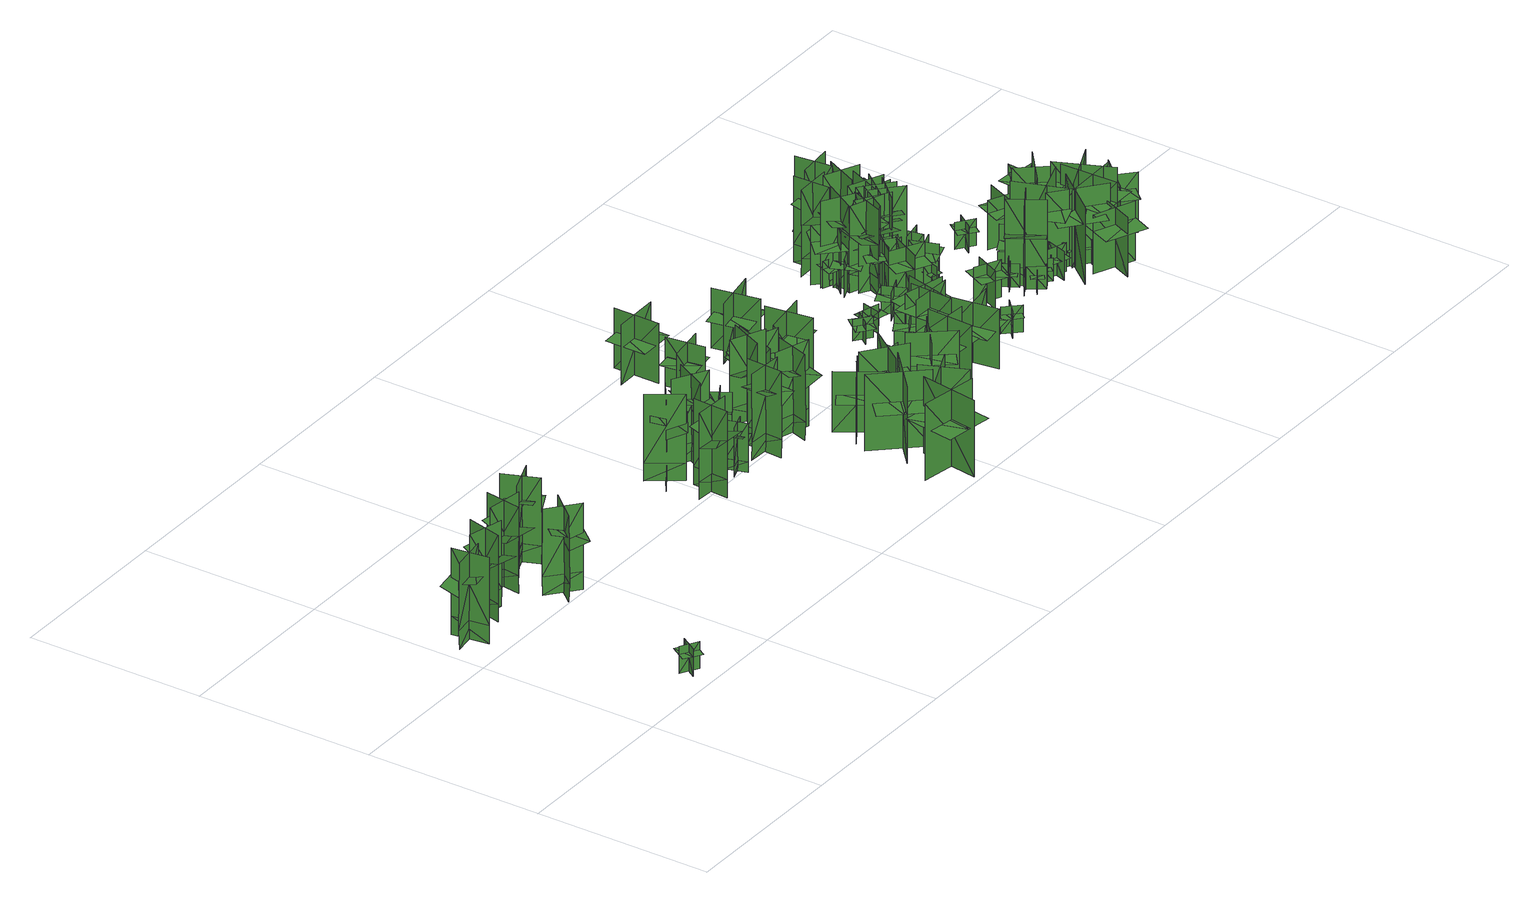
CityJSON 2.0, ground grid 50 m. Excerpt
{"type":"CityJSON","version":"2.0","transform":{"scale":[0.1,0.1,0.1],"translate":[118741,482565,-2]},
"CityObjects":{
"tree1":{"type":"SolitaryVegetationObject","geometry":[{"type":"MultiSurface","lod":"1","boundaries":[[[0,1,2]],[[0,2,3]],[[4,5,6]],[[4,6,7]],[[8,9,5]],[[8,5,4]],[[10,11,1]],[[10,1,0]],[[12,13,14]],[[12,14,15]],[[16,17,18]],[[16,18,19]]]}]},
"tree2":{"type":"SolitaryVegetationObject","geometry":[{"type":"MultiSurface","lod":"1","boundaries":[[[20,21,22]],[[20,22,23]],[[24,25,26]],[[24,26,27]],[[28,29,30]],[[28,30,31]],[[28,31,32]],[[28,32,33]]]}]},
"tree3":{"type":"SolitaryVegetationObject","geometry":[{"type":"MultiSurface","lod":"1","boundaries":[[[34,35,36]],[[34,36,37]],[[38,39,40]],[[38,40,41]],[[42,43,39]],[[42,39,38]],[[44,45,35]],[[44,35,34]],[[46,47,48]],[[46,48,49]],[[50,51,52]],[[50,52,53]]]}]},
"tree4":{"type":"SolitaryVegetationObject","geometry":[{"type":"MultiSurface","lod":"1","boundaries":[[[54,55,56]],[[54,56,57]],[[58,59,60]],[[58,60,61]],[[62,63,59]],[[62,59,58]],[[64,65,55]],[[64,55,54]],[[66,67,68]],[[66,68,69]],[[70,71,72]],[[70,72,73]]]}]},
"tree5":{"type":"SolitaryVegetationObject","geometry":[{"type":"MultiSurface","lod":"1","boundaries":[[[74,75,76]],[[74,76,77]],[[78,79,80]],[[78,80,81]],[[82,83,79]],[[82,79,78]],[[84,85,75]],[[84,75,74]],[[86,87,88]],[[86,88,89]],[[90,91,92]],[[90,92,93]]]}]},
"tree6":{"type":"SolitaryVegetationObject","geometry":[{"type":"MultiSurface","lod":"1","boundaries":[[[94,95,96]],[[94,96,97]],[[98,99,100]],[[98,100,101]],[[102,103,99]],[[102,99,98]],[[104,105,95]],[[104,95,94]],[[106,107,108]],[[106,108,109]],[[110,111,112]],[[110,112,113]]]}]},
"tree7":{"type":"SolitaryVegetationObject","geometry":[{"type":"MultiSurface","lod":"1","boundaries":[[[114,115,116]],[[114,116,117]],[[118,119,120]],[[118,120,121]],[[122,123,119]],[[122,119,118]],[[124,125,115]],[[124,115,114]],[[126,127,128]],[[126,128,129]],[[130,131,132]],[[130,132,133]]]}]},
"tree8":{"type":"SolitaryVegetationObject","geometry":[{"type":"MultiSurface","lod":"1","boundaries":[[[134,135,136]],[[134,136,137]],[[138,139,140]],[[138,140,141]],[[142,143,139]],[[142,139,138]],[[144,145,135]],[[144,135,134]],[[146,147,148]],[[146,148,149]],[[150,151,152]],[[150,152,153]]]}]},
"tree9":{"type":"SolitaryVegetationObject","geometry":[{"type":"MultiSurface","lod":"1","boundaries":[[[154,155,156]],[[154,156,157]],[[158,159,160]],[[158,160,161]],[[162,163,159]],[[162,159,158]],[[164,165,155]],[[164,155,154]],[[166,167,168]],[[166,168,169]],[[170,171,172]],[[170,172,173]]]}]},
"tree10":{"type":"SolitaryVegetationObject","geometry":[{"type":"MultiSurface","lod":"1","boundaries":[[[174,175,176]],[[174,176,177]],[[178,179,180]],[[178,180,181]],[[182,183,179]],[[182,179,178]],[[184,185,175]],[[184,175,174]],[[186,187,188]],[[186,188,189]],[[190,191,192]],[[190,192,193]]]}]},
"tree11":{"type":"SolitaryVegetationObject","geometry":[{"type":"MultiSurface","lod":"1","boundaries":[[[194,195,196]],[[194,196,197]],[[198,199,200]],[[198,200,201]],[[202,203,199]],[[202,199,198]],[[204,205,195]],[[204,195,194]],[[206,207,208]],[[206,208,209]],[[210,211,212]],[[210,212,213]]]}]},
"tree12":{"type":"SolitaryVegetationObject","geometry":[{"type":"MultiSurface","lod":"1","boundaries":[[[214,215,216]],[[214,216,217]],[[218,219,220]],[[218,220,221]],[[222,223,219]],[[222,219,218]],[[224,225,215]],[[224,215,214]],[[226,227,228]],[[226,228,229]],[[230,231,232]],[[230,232,233]]]}]},
"tree13":{"type":"SolitaryVegetationObject","geometry":[{"type":"MultiSurface","lod":"1","boundaries":[[[234,235,236]],[[234,236,237]],[[238,239,240]],[[238,240,241]],[[242,243,244]],[[242,244,245]],[[242,246,247]],[[242,247,243]]]}]},
"tree14":{"type":"SolitaryVegetationObject","geometry":[{"type":"MultiSurface","lod":"1","boundaries":[[[248,249,250]],[[248,250,251]],[[252,253,254]],[[252,254,255]],[[256,257,253]],[[256,253,252]],[[258,259,249]],[[258,249,248]],[[260,261,262]],[[260,262,263]],[[264,265,266]],[[264,266,267]]]}]},
"tree15":{"type":"SolitaryVegetationObject","geometry":[{"type":"MultiSurface","lod":"1","boundaries":[[[268,269,270]],[[268,270,271]],[[272,273,274]],[[272,274,275]],[[276,277,273]],[[276,273,272]],[[278,279,269]],[[278,269,268]],[[280,281,282]],[[280,282,283]],[[284,285,286]],[[284,286,287]]]}]},
"tree16":{"type":"SolitaryVegetationObject","geometry":[{"type":"MultiSurface","lod":"1","boundaries":[[[288,289,290]],[[288,290,291]],[[292,293,294]],[[292,294,295]],[[296,297,298]],[[296,298,299]],[[296,300,301]],[[296,301,297]]]}]},
"tree17":{"type":"SolitaryVegetationObject","geometry":[{"type":"MultiSurface","lod":"1","boundaries":[[[302,303,304]],[[302,304,305]],[[306,307,308]],[[306,308,309]],[[310,311,312]],[[310,312,313]],[[310,314,315]],[[310,315,311]]]}]},
"tree18":{"type":"SolitaryVegetationObject","geometry":[{"type":"MultiSurface","lod":"1","boundaries":[[[316,317,318]],[[316,318,319]],[[320,321,322]],[[320,322,323]],[[324,325,326]],[[324,326,327]],[[324,328,329]],[[324,329,325]]]}]},
"tree19":{"type":"SolitaryVegetationObject","geometry":[{"type":"MultiSurface","lod":"1","boundaries":[[[330,331,332]],[[330,332,333]],[[334,335,336]],[[334,336,337]],[[338,339,340]],[[338,340,341]],[[338,342,343]],[[338,343,339]]]}]},
"tree20":{"type":"SolitaryVegetationObject","geometry":[{"type":"MultiSurface","lod":"1","boundaries":[[[344,345,346]],[[344,346,347]],[[348,349,350]],[[348,350,351]],[[352,353,354]],[[352,354,355]],[[352,356,357]],[[352,357,353]]]}]},
"tree21":{"type":"SolitaryVegetationObject","geometry":[{"type":"MultiSurface","lod":"1","boundaries":[[[358,359,360]],[[358,360,361]],[[362,363,364]],[[362,364,365]],[[366,367,368]],[[366,368,369]],[[366,370,371]],[[366,371,367]]]}]},
"tree22":{"type":"SolitaryVegetationObject","geometry":[{"type":"MultiSurface","lod":"1","boundaries":[[[372,373,374]],[[372,374,375]],[[376,377,378]],[[376,378,379]],[[380,381,382]],[[380,382,383]],[[380,384,385]],[[380,385,381]]]}]},
"tree23":{"type":"SolitaryVegetationObject","geometry":[{"type":"MultiSurface","lod":"1","boundaries":[[[386,387,388]],[[386,388,389]],[[390,391,392]],[[390,392,393]],[[394,395,396]],[[394,396,397]],[[394,398,399]],[[394,399,395]]]}]},
"tree24":{"type":"SolitaryVegetationObject","geometry":[{"type":"MultiSurface","lod":"1","boundaries":[[[400,401,402]],[[400,402,403]],[[404,405,406]],[[404,406,407]],[[408,409,410]],[[408,410,411]],[[408,412,413]],[[408,413,409]]]}]},
"tree25":{"type":"SolitaryVegetationObject","geometry":[{"type":"MultiSurface","lod":"1","boundaries":[[[414,415,416]],[[414,416,417]],[[418,419,420]],[[418,420,421]],[[422,423,424]],[[422,424,425]],[[422,425,426]],[[422,426,427]]]}]},
"tree26":{"type":"SolitaryVegetationObject","geometry":[{"type":"MultiSurface","lod":"1","boundaries":[[[428,429,430]],[[428,430,431]],[[432,433,434]],[[432,434,435]],[[436,437,438]],[[436,438,439]],[[436,440,441]],[[436,441,437]]]}]},
"tree27":{"type":"SolitaryVegetationObject","geometry":[{"type":"MultiSurface","lod":"1","boundaries":[[[442,443,444]],[[442,444,445]],[[446,447,448]],[[446,448,449]],[[450,451,452]],[[450,452,453]],[[450,453,454]],[[450,454,455]]]}]},
"tree28":{"type":"SolitaryVegetationObject","geometry":[{"type":"MultiSurface","lod":"1","boundaries":[[[456,457,458]],[[456,458,459]],[[460,461,462]],[[460,462,463]],[[464,465,466]],[[464,466,467]],[[464,468,469]],[[464,469,465]]]}]},
"tree29":{"type":"SolitaryVegetationObject","geometry":[{"type":"MultiSurface","lod":"1","boundaries":[[[470,471,472]],[[470,472,473]],[[474,475,476]],[[474,476,477]],[[478,479,480]],[[478,480,481]],[[478,481,482]],[[478,482,483]]]}]},
"tree30":{"type":"SolitaryVegetationObject","geometry":[{"type":"MultiSurface","lod":"1","boundaries":[[[484,485,486]],[[484,486,487]],[[488,489,490]],[[488,490,491]],[[492,493,494]],[[492,494,495]],[[492,495,496]],[[492,496,497]]]}]},
"tree31":{"type":"SolitaryVegetationObject","geometry":[{"type":"MultiSurface","lod":"1","boundaries":[[[498,499,500]],[[498,500,501]],[[502,503,504]],[[502,504,505]],[[506,507,508]],[[506,508,509]],[[506,510,511]],[[506,511,507]]]}]},
"tree32":{"type":"SolitaryVegetationObject","geometry":[{"type":"MultiSurface","lod":"1","boundaries":[[[512,513,514]],[[512,514,515]],[[516,517,518]],[[516,518,519]],[[520,521,522]],[[520,522,523]],[[520,523,524]],[[520,524,525]]]}]},
"tree33":{"type":"SolitaryVegetationObject","geometry":[{"type":"MultiSurface","lod":"1","boundaries":[[[526,527,528]],[[526,528,529]],[[530,531,532]],[[530,532,533]],[[534,535,536]],[[534,536,537]],[[534,537,538]],[[534,538,539]]]}]},
"tree34":{"type":"SolitaryVegetationObject","geometry":[{"type":"MultiSurface","lod":"1","boundaries":[[[540,541,542]],[[540,542,543]],[[544,545,546]],[[544,546,547]],[[548,549,550]],[[548,550,551]],[[548,551,552]],[[548,552,553]]]}]},
"tree35":{"type":"SolitaryVegetationObject","geometry":[{"type":"MultiSurface","lod":"1","boundaries":[[[554,555,556]],[[554,556,557]],[[558,559,560]],[[558,560,561]],[[562,563,564]],[[562,564,565]],[[562,565,566]],[[562,566,567]]]}]},
"tree36":{"type":"SolitaryVegetationObject","geometry":[{"type":"MultiSurface","lod":"1","boundaries":[[[568,569,570]],[[568,570,571]],[[572,573,574]],[[572,574,575]],[[576,577,578]],[[576,578,579]],[[576,579,580]],[[576,580,581]]]}]},
"tree37":{"type":"SolitaryVegetationObject","geometry":[{"type":"MultiSurface","lod":"1","boundaries":[[[582,583,584]],[[582,584,585]],[[586,587,588]],[[586,588,589]],[[590,591,592]],[[590,592,593]],[[590,593,594]],[[590,594,595]]]}]},
"tree38":{"type":"SolitaryVegetationObject","geometry":[{"type":"MultiSurface","lod":"1","boundaries":[[[596,597,598]],[[596,598,599]],[[600,601,602]],[[600,602,603]],[[604,605,606]],[[604,606,607]],[[604,607,608]],[[604,608,609]]]}]},
"tree39":{"type":"SolitaryVegetationObject","geometry":[{"type":"MultiSurface","lod":"1","boundaries":[[[610,611,612]],[[610,612,613]],[[614,615,616]],[[614,616,617]],[[618,619,620]],[[618,620,621]],[[618,621,622]],[[618,622,623]]]}]},
"tree40":{"type":"SolitaryVegetationObject","geometry":[{"type":"MultiSurface","lod":"1","boundaries":[[[624,625,626]],[[624,626,627]],[[628,629,630]],[[628,630,631]],[[632,633,634]],[[632,634,635]],[[632,635,636]],[[632,636,637]]]}]},
"tree41":{"type":"SolitaryVegetationObject","geometry":[{"type":"MultiSurface","lod":"1","boundaries":[[[638,639,640]],[[638,640,641]],[[642,643,644]],[[642,644,645]],[[646,647,643]],[[646,643,642]],[[648,649,639]],[[648,639,638]],[[650,651,652]],[[650,652,653]],[[654,655,656]],[[654,656,657]]]}]},
"tree42":{"type":"SolitaryVegetationObject","geometry":[{"type":"MultiSurface","lod":"1","boundaries":[[[658,659,660]],[[658,660,661]],[[662,663,664]],[[662,664,665]],[[666,667,668]],[[666,668,669]],[[666,669,670]],[[666,670,671]]]}]},
"tree43":{"type":"SolitaryVegetationObject","geometry":[{"type":"MultiSurface","lod":"1","boundaries":[[[672,673,674]],[[672,674,675]],[[676,677,678]],[[676,678,627]],[[679,680,681]],[[679,681,682]],[[679,683,684]],[[679,684,680]]]}]},
"tree44":{"type":"SolitaryVegetationObject","geometry":[{"type":"MultiSurface","lod":"1","boundaries":[[[685,686,687]],[[685,687,688]],[[689,690,691]],[[689,691,692]],[[693,694,690]],[[693,690,689]],[[695,696,686]],[[695,686,685]],[[697,698,699]],[[697,699,700]],[[701,702,703]],[[701,703,704]]]}]},
"tree45":{"type":"SolitaryVegetationObject","geometry":[{"type":"MultiSurface","lod":"1","boundaries":[[[705,706,707]],[[705,707,708]],[[709,710,711]],[[709,711,712]],[[713,714,715]],[[713,715,716]],[[713,717,718]],[[713,718,714]]]}]},
"tree46":{"type":"SolitaryVegetationObject","geometry":[{"type":"MultiSurface","lod":"1","boundaries":[[[719,720,721]],[[719,721,722]],[[723,724,725]],[[723,725,726]],[[727,728,724]],[[727,724,723]],[[729,730,720]],[[729,720,719]],[[731,732,733]],[[731,733,734]],[[735,736,737]],[[735,737,738]]]}]},
"tree47":{"type":"SolitaryVegetationObject","geometry":[{"type":"MultiSurface","lod":"1","boundaries":[[[739,740,741]],[[739,741,742]],[[743,744,745]],[[743,745,746]],[[747,748,749]],[[747,749,750]],[[747,750,751]],[[747,751,752]]]}]},
"tree48":{"type":"SolitaryVegetationObject","geometry":[{"type":"MultiSurface","lod":"1","boundaries":[[[753,754,755]],[[753,755,756]],[[757,758,759]],[[757,759,760]],[[761,762,763]],[[761,763,764]],[[761,764,765]],[[761,765,766]]]}]},
"tree49":{"type":"SolitaryVegetationObject","geometry":[{"type":"MultiSurface","lod":"1","boundaries":[[[767,768,769]],[[767,769,770]],[[771,772,773]],[[771,773,774]],[[775,776,777]],[[775,777,778]],[[775,779,780]],[[775,780,776]]]}]},
"tree50":{"type":"SolitaryVegetationObject","geometry":[{"type":"MultiSurface","lod":"1","boundaries":[[[781,782,783]],[[781,783,784]],[[785,786,787]],[[785,787,788]],[[789,790,786]],[[789,786,785]],[[791,792,782]],[[791,782,781]],[[793,794,795]],[[793,795,796]],[[797,798,799]],[[797,799,800]]]}]},
"tree51":{"type":"SolitaryVegetationObject","geometry":[{"type":"MultiSurface","lod":"1","boundaries":[[[801,802,803]],[[801,803,804]],[[805,806,807]],[[805,807,808]],[[809,810,806]],[[809,806,805]],[[811,812,802]],[[811,802,801]],[[813,814,815]],[[813,815,816]],[[817,818,819]],[[817,819,820]]]}]},
"tree52":{"type":"SolitaryVegetationObject","geometry":[{"type":"MultiSurface","lod":"1","boundaries":[[[821,822,823]],[[821,823,824]],[[825,826,827]],[[825,827,828]],[[829,830,831]],[[829,831,832]],[[829,832,833]],[[829,833,834]]]}]},
"tree53":{"type":"SolitaryVegetationObject","geometry":[{"type":"MultiSurface","lod":"1","boundaries":[[[835,836,837]],[[835,837,838]],[[839,840,841]],[[839,841,842]],[[843,844,840]],[[843,840,839]],[[845,846,836]],[[845,836,835]],[[847,848,849]],[[847,849,850]],[[851,852,853]],[[851,853,854]]]}]},
"tree54":{"type":"SolitaryVegetationObject","geometry":[{"type":"MultiSurface","lod":"1","boundaries":[[[855,856,857]],[[855,857,858]],[[859,860,861]],[[859,861,862]],[[863,864,860]],[[863,860,859]],[[865,866,856]],[[865,856,855]],[[867,868,869]],[[867,869,870]],[[871,872,873]],[[871,873,874]]]}]},
"tree55":{"type":"SolitaryVegetationObject","geometry":[{"type":"MultiSurface","lod":"1","boundaries":[[[875,876,877]],[[875,877,878]],[[879,880,881]],[[879,881,882]],[[883,884,885]],[[883,885,886]],[[883,886,887]],[[883,887,888]]]}]},
"tree56":{"type":"SolitaryVegetationObject","geometry":[{"type":"MultiSurface","lod":"1","boundaries":[[[889,890,891]],[[889,891,892]],[[893,894,895]],[[893,895,896]],[[897,898,899]],[[897,899,900]],[[897,900,901]],[[897,901,902]]]}]},
"tree57":{"type":"SolitaryVegetationObject","geometry":[{"type":"MultiSurface","lod":"1","boundaries":[[[903,904,905]],[[903,905,906]],[[907,908,909]],[[907,909,910]],[[911,912,913]],[[911,913,914]],[[911,914,915]],[[911,915,916]]]}]},
"tree58":{"type":"SolitaryVegetationObject","geometry":[{"type":"MultiSurface","lod":"1","boundaries":[[[917,918,919]],[[917,919,920]],[[921,922,923]],[[921,923,924]],[[925,926,922]],[[925,922,921]],[[927,928,918]],[[927,918,917]],[[929,930,931]],[[929,931,932]],[[933,934,935]],[[933,935,936]]]}]},
"tree59":{"type":"SolitaryVegetationObject","geometry":[{"type":"MultiSurface","lod":"1","boundaries":[[[937,938,939]],[[937,939,940]],[[941,942,943]],[[941,943,944]],[[945,946,942]],[[945,942,941]],[[947,948,938]],[[947,938,937]],[[949,950,951]],[[949,951,952]],[[953,954,955]],[[953,955,956]]]}]},
"tree60":{"type":"SolitaryVegetationObject","geometry":[{"type":"MultiSurface","lod":"1","boundaries":[[[957,958,959]],[[957,959,960]],[[961,962,963]],[[961,963,964]],[[965,966,967]],[[965,967,968]],[[965,968,969]],[[965,969,970]]]}]},
"tree61":{"type":"SolitaryVegetationObject","geometry":[{"type":"MultiSurface","lod":"1","boundaries":[[[971,972,973]],[[971,973,974]],[[975,976,977]],[[975,977,978]],[[979,980,981]],[[979,981,982]],[[979,982,983]],[[979,983,984]]]}]},
"tree62":{"type":"SolitaryVegetationObject","geometry":[{"type":"MultiSurface","lod":"1","boundaries":[[[985,986,987]],[[985,987,988]],[[989,990,991]],[[989,991,992]],[[993,994,995]],[[993,995,996]],[[993,996,997]],[[993,997,998]]]}]},
"tree63":{"type":"SolitaryVegetationObject","geometry":[{"type":"MultiSurface","lod":"1","boundaries":[[[999,1000,1001]],[[999,1001,1002]],[[1003,1004,1005]],[[1003,1005,1006]],[[1007,1008,1009]],[[1007,1009,1010]],[[1007,1010,1011]],[[1007,1011,1012]]]}]},
"tree64":{"type":"SolitaryVegetationObject","geometry":[{"type":"MultiSurface","lod":"1","boundaries":[[[1013,1014,1015]],[[1013,1015,1016]],[[1017,1018,1019]],[[1017,1019,1020]],[[1021,1022,1018]],[[1021,1018,1017]],[[1023,1024,1014]],[[1023,1014,1013]],[[1025,1026,1027]],[[1025,1027,1028]],[[1029,1030,1031]],[[1029,1031,1032]]]}]},
"tree65":{"type":"SolitaryVegetationObject","geometry":[{"type":"MultiSurface","lod":"1","boundaries":[[[1033,1034,1035]],[[1033,1035,1036]],[[1037,1038,1039]],[[1037,1039,1040]],[[1041,1042,1043]],[[1041,1043,1044]],[[1041,1044,1045]],[[1041,1045,1046]]]}]},
"tree66":{"type":"SolitaryVegetationObject","geometry":[{"type":"MultiSurface","lod":"1","boundaries":[[[1047,1048,1049]],[[1047,1049,1050]],[[1051,1052,1053]],[[1051,1053,1054]],[[1055,1056,1057]],[[1055,1057,1058]],[[1055,1058,1059]],[[1055,1059,1060]]]}]},
"tree67":{"type":"SolitaryVegetationObject","geometry":[{"type":"MultiSurface","lod":"1","boundaries":[[[1061,1062,1063]],[[1061,1063,1064]],[[1065,1066,1067]],[[1065,1067,1068]],[[1069,1070,1071]],[[1069,1071,1072]],[[1069,1072,1073]],[[1069,1073,1074]]]}]},
"tree68":{"type":"SolitaryVegetationObject","geometry":[{"type":"MultiSurface","lod":"1","boundaries":[[[1075,1076,1077]],[[1075,1077,1078]],[[1079,1080,1081]],[[1079,1081,1082]],[[1083,1084,1085]],[[1083,1085,1086]],[[1083,1086,1087]],[[1083,1087,1088]]]}]},
"tree69":{"type":"SolitaryVegetationObject","geometry":[{"type":"MultiSurface","lod":"1","boundaries":[[[1089,1090,1091]],[[1089,1091,1092]],[[1093,1094,1095]],[[1093,1095,1096]],[[1097,1098,1099]],[[1097,1099,1100]],[[1097,1101,1102]],[[1097,1102,1098]]]}]},
"tree70":{"type":"SolitaryVegetationObject","geometry":[{"type":"MultiSurface","lod":"1","boundaries":[[[1103,1104,1105]],[[1103,1105,1106]],[[1107,1108,1109]],[[1107,1109,1110]],[[1111,1112,1113]],[[1111,1113,1114]],[[1111,1114,1115]],[[1111,1115,1116]]]}]},
"tree71":{"type":"SolitaryVegetationObject","geometry":[{"type":"MultiSurface","lod":"1","boundaries":[[[1117,1118,1119]],[[1117,1119,1120]],[[1121,1122,1123]],[[1121,1123,1124]],[[1125,1126,1127]],[[1125,1127,1128]],[[1125,1129,1130]],[[1125,1130,1126]]]}]},
"tree72":{"type":"SolitaryVegetationObject","geometry":[{"type":"MultiSurface","lod":"1","boundaries":[[[1131,1132,1133]],[[1131,1133,1134]],[[1135,1136,1137]],[[1135,1137,1138]],[[1139,1140,1141]],[[1139,1141,1142]],[[1139,1142,1143]],[[1139,1143,1144]]]}]},
"tree73":{"type":"SolitaryVegetationObject","geometry":[{"type":"MultiSurface","lod":"1","boundaries":[[[1145,1146,1147]],[[1145,1147,1148]],[[1149,1150,1151]],[[1149,1151,1152]],[[1153,1154,1150]],[[1153,1150,1149]],[[1155,1156,1146]],[[1155,1146,1145]],[[1157,1158,1159]],[[1157,1159,1160]],[[1161,1162,1163]],[[1161,1163,1164]]]}]},
"tree74":{"type":"SolitaryVegetationObject","geometry":[{"type":"MultiSurface","lod":"1","boundaries":[[[1165,1166,1167]],[[1165,1167,1168]],[[1169,1170,1171]],[[1169,1171,1172]],[[1173,1174,1175]],[[1173,1175,1176]],[[1173,1176,1177]],[[1173,1177,1178]]]}]},
"tree75":{"type":"SolitaryVegetationObject","geometry":[{"type":"MultiSurface","lod":"1","boundaries":[[[1179,1180,1181]],[[1179,1181,1182]],[[1183,1184,1185]],[[1183,1185,1186]],[[1187,1188,1189]],[[1187,1189,1190]],[[1187,1190,1191]],[[1187,1191,1192]]]}]},
"tree76":{"type":"SolitaryVegetationObject","geometry":[{"type":"MultiSurface","lod":"1","boundaries":[[[1193,1194,1195]],[[1193,1195,1196]],[[1197,1198,1199]],[[1197,1199,1200]],[[1201,1202,1203]],[[1201,1203,1204]],[[1201,1204,1205]],[[1201,1205,1206]]]}]},
"tree77":{"type":"SolitaryVegetationObject","geometry":[{"type":"MultiSurface","lod":"1","boundaries":[[[1207,1208,1209]],[[1207,1209,1210]],[[1211,1212,1213]],[[1211,1213,1214]],[[1215,1216,1217]],[[1215,1217,1218]],[[1215,1219,1220]],[[1215,1220,1216]]]}]},
"tree78":{"type":"SolitaryVegetationObject","geometry":[{"type":"MultiSurface","lod":"1","boundaries":[[[1221,1222,1223]],[[1221,1223,1224]],[[1225,1226,1227]],[[1225,1227,1228]],[[1229,1230,1231]],[[1229,1231,1232]],[[1229,1233,1234]],[[1229,1234,1230]]]}]},
"tree79":{"type":"SolitaryVegetationObject","geometry":[{"type":"MultiSurface","lod":"1","boundaries":[[[1235,1236,1237]],[[1235,1237,1238]],[[1239,1240,1241]],[[1239,1241,1242]],[[1243,1244,1245]],[[1243,1245,1246]],[[1243,1246,1247]],[[1243,1247,1248]]]}]},
"tree80":{"type":"SolitaryVegetationObject","geometry":[{"type":"MultiSurface","lod":"1","boundaries":[[[1249,1250,1251]],[[1249,1251,1252]],[[1253,1254,1255]],[[1253,1255,1256]],[[1257,1258,1259]],[[1257,1259,1260]],[[1257,1260,1261]],[[1257,1261,1262]]]}]},
"tree81":{"type":"SolitaryVegetationObject","geometry":[{"type":"MultiSurface","lod":"1","boundaries":[[[1263,1264,1265]],[[1263,1265,1266]],[[1267,1268,1269]],[[1267,1269,1270]],[[1271,1272,1273]],[[1271,1273,1274]],[[1271,1274,1275]],[[1271,1275,1276]]]}]},
"tree82":{"type":"SolitaryVegetationObject","geometry":[{"type":"MultiSurface","lod":"1","boundaries":[[[1277,1278,1279]],[[1277,1279,1280]],[[1281,1282,1283]],[[1281,1283,1284]],[[1285,1286,1287]],[[1285,1287,1288]],[[1285,1288,1289]],[[1285,1289,1290]]]}]},
"tree83":{"type":"SolitaryVegetationObject","geometry":[{"type":"MultiSurface","lod":"1","boundaries":[[[1291,1292,1293]],[[1291,1293,1294]],[[1295,1296,1297]],[[1295,1297,1298]],[[1299,1300,1301]],[[1299,1301,1302]],[[1299,1303,1304]],[[1299,1304,1300]]]}]},
"tree84":{"type":"SolitaryVegetationObject","geometry":[{"type":"MultiSurface","lod":"1","boundaries":[[[1305,1306,1307]],[[1305,1307,1308]],[[1309,1310,1311]],[[1309,1311,1312]],[[1313,1314,1315]],[[1313,1315,1316]],[[1313,1317,1318]],[[1313,1318,1314]]]}]},
"tree85":{"type":"SolitaryVegetationObject","geometry":[{"type":"MultiSurface","lod":"1","boundaries":[[[1319,1320,1321]],[[1319,1321,1322]],[[1323,1324,1325]],[[1323,1325,1326]],[[1327,1328,1329]],[[1327,1329,1330]],[[1327,1330,1331]],[[1327,1331,1332]]]}]},
"tree86":{"type":"SolitaryVegetationObject","geometry":[{"type":"MultiSurface","lod":"1","boundaries":[[[1333,1334,1335]],[[1333,1335,1336]],[[1337,1338,1339]],[[1337,1339,1340]],[[1341,1342,1343]],[[1341,1343,1344]],[[1341,1345,1346]],[[1341,1346,1342]]]}]},
"tree87":{"type":"SolitaryVegetationObject","geometry":[{"type":"MultiSurface","lod":"1","boundaries":[[[1347,1348,1349]],[[1347,1349,1350]],[[1351,1352,1353]],[[1351,1353,1354]],[[1355,1356,1357]],[[1355,1357,1358]],[[1355,1358,1359]],[[1355,1359,1360]]]}]},
"tree88":{"type":"SolitaryVegetationObject","geometry":[{"type":"MultiSurface","lod":"1","boundaries":[[[1361,1362,1363]],[[1361,1363,1364]],[[1365,1366,1367]],[[1365,1367,1368]],[[1369,1370,1371]],[[1369,1371,1372]],[[1369,1372,1373]],[[1369,1373,1374]]]}]},
"tree89":{"type":"SolitaryVegetationObject","geometry":[{"type":"MultiSurface","lod":"1","boundaries":[[[1375,1376,1377]],[[1375,1377,1378]],[[1379,1380,1381]],[[1379,1381,1382]],[[1383,1384,1385]],[[1383,1385,1386]],[[1383,1386,1387]],[[1383,1387,1388]]]}]},
"tree90":{"type":"SolitaryVegetationObject","geometry":[{"type":"MultiSurface","lod":"1","boundaries":[[[1389,1390,1391]],[[1389,1391,1392]],[[1393,1394,1395]],[[1393,1395,1396]],[[1397,1398,1399]],[[1397,1399,1400]],[[1397,1401,1402]],[[1397,1402,1398]]]}]},
"tree91":{"type":"SolitaryVegetationObject","geometry":[{"type":"MultiSurface","lod":"1","boundaries":[[[1403,1404,1405]],[[1403,1405,1406]],[[1407,1408,1409]],[[1407,1409,1410]],[[1411,1412,1413]],[[1411,1413,1414]],[[1411,1414,1415]],[[1411,1415,1416]]]}]},
"tree92":{"type":"SolitaryVegetationObject","geometry":[{"type":"MultiSurface","lod":"1","boundaries":[[[1417,1418,1419]],[[1417,1419,1420]],[[1421,1422,1423]],[[1421,1423,1424]],[[1425,1426,1427]],[[1425,1427,1428]],[[1425,1429,1430]],[[1425,1430,1426]]]}]},
"tree93":{"type":"SolitaryVegetationObject","geometry":[{"type":"MultiSurface","lod":"1","boundaries":[[[1431,1432,1433]],[[1431,1433,1434]],[[1435,1436,1437]],[[1435,1437,1438]],[[1439,1440,1441]],[[1439,1441,1442]],[[1439,1442,1443]],[[1439,1443,1444]]]}]},
"tree94":{"type":"SolitaryVegetationObject","geometry":[{"type":"MultiSurface","lod":"1","boundaries":[[[1445,1446,1447]],[[1445,1447,1448]],[[1449,1450,1451]],[[1449,1451,1452]],[[1453,1454,1455]],[[1453,1455,1456]],[[1453,1456,1457]],[[1453,1457,1458]]]}]},
"tree95":{"type":"SolitaryVegetationObject","geometry":[{"type":"MultiSurface","lod":"1","boundaries":[[[1459,1460,1461]],[[1459,1461,1462]],[[1463,1464,1465]],[[1463,1465,1466]],[[1467,1468,1469]],[[1467,1469,1470]],[[1467,1471,1472]],[[1467,1472,1468]]]}]},
"tree96":{"type":"SolitaryVegetationObject","geometry":[{"type":"MultiSurface","lod":"1","boundaries":[[[1473,1474,1475]],[[1473,1475,1476]],[[1477,1478,1479]],[[1477,1479,1480]],[[1481,1482,1483]],[[1481,1483,1484]],[[1481,1484,1485]],[[1481,1485,1486]]]}]},
"tree97":{"type":"SolitaryVegetationObject","geometry":[{"type":"MultiSurface","lod":"1","boundaries":[[[1487,1488,1489]],[[1487,1489,1490]],[[1491,1492,1493]],[[1491,1493,1494]],[[1495,1496,1497]],[[1495,1497,1498]],[[1495,1498,1499]],[[1495,1499,1500]]]}]}
},
"vertices":[
[17,583,72],[120,598,72],[120,596,267],[17,581,267],[80,536,73],[65,638,73],[64,638,267],[79,536,267],[79,536,21],[64,638,21],[17,581,21],[120,596,21],[17,582,167],[120,597,167],[112,649,186],[10,634,186],[106,595,198],[29,583,198],[35,544,209],[112,556,209],
[219,69,24],[266,40,24],[266,40,101],[219,69,101],[227,33,24],[257,80,24],[257,80,101],[227,33,101],[227,33,79],[251,18,79],[280,65,79],[257,80,79],[233,95,79],[204,48,79],
[243,609,73],[142,634,73],[143,636,267],[243,611,267],[203,676,73],[178,576,73],[179,576,267],[204,676,267],[204,676,21],[179,576,21],[243,611,21],[143,636,21],[243,610,168],[143,635,168],[130,584,187],[231,559,187],[156,632,198],[232,614,198],[241,652,209],[166,670,209],
[374,647,76],[271,662,76],[272,663,271],[374,648,271],[327,710,77],[312,607,77],[313,607,271],[328,710,271],[328,710,25],[313,607,25],[374,648,25],[272,663,25],[374,648,171],[272,663,171],[264,611,190],[366,595,190],[286,661,202],[363,650,202],[368,689,213],[291,700,213],
[416,560,76],[349,481,76],[348,482,271],[415,561,271],[338,554,77],[417,487,77],[418,487,271],[339,554,271],[339,554,25],[418,487,25],[415,561,25],[348,482,25],[415,560,171],[348,481,171],[389,447,190],[456,526,190],[357,492,202],[407,552,202],[377,577,213],[327,518,213],
[421,735,78],[459,638,78],[458,638,273],[419,734,273],[390,663,79],[486,701,79],[486,702,273],[389,664,273],[389,664,27],[486,702,27],[419,734,27],[458,638,27],[420,734,174],[458,638,174],[507,658,192],[469,754,192],[453,651,204],[424,723,204],[387,708,215],[417,636,215],
[1028,481,81],[925,487,81],[925,488,276],[1028,482,276],[977,539,82],[971,436,82],[971,436,276],[977,539,276],[977,539,30],[971,436,30],[1028,482,30],[925,488,30],[1028,482,176],[925,488,176],[922,435,195],[1025,429,195],[939,487,207],[1017,483,207],[1019,522,218],[941,526,218],
[1002,637,79],[917,578,79],[916,579,274],[1001,639,274],[925,651,79],[985,567,79],[985,567,274],[926,652,274],[926,652,28],[985,567,28],[1001,639,28],[916,579,28],[1002,638,174],[917,579,174],[947,536,193],[1032,595,193],[928,587,205],[992,632,205],[969,664,215],[906,619,215],
[1086,519,57],[1104,464,57],[1103,464,167],[1085,519,167],[1066,480,57],[1121,498,57],[1121,499,167],[1066,480,167],[1066,480,28],[1121,499,28],[1085,519,28],[1103,464,28],[1085,519,111],[1104,464,111],[1132,473,121],[1113,528,121],[1101,471,128],[1087,513,128],[1066,505,134],[1080,464,134],
[1104,661,76],[1053,570,76],[1052,571,270],[1102,662,270],[1028,640,76],[1119,590,76],[1119,590,270],[1029,641,270],[1029,641,24],[1119,590,24],[1102,662,24],[1052,571,24],[1103,662,171],[1052,571,171],[1099,545,189],[1149,636,189],[1059,583,201],[1096,652,201],[1062,670,212],[1025,602,212],
[1218,543,75],[1214,439,75],[1212,439,270],[1217,543,270],[1160,490,76],[1264,486,76],[1264,486,270],[1160,491,270],[1160,491,24],[1264,486,24],[1217,543,24],[1212,439,24],[1217,543,170],[1213,439,170],[1265,437,189],[1270,540,189],[1213,454,201],[1216,531,201],[1177,533,212],[1174,455,212],
[1216,588,49],[1186,638,49],[1187,638,158],[1217,588,158],[1227,631,49],[1177,600,49],[1177,600,158],[1227,630,158],[1227,630,20],[1177,600,20],[1217,588,20],[1187,638,20],[1217,588,102],[1187,638,102],[1161,623,113],[1191,573,113],[1191,631,120],[1214,594,120],[1233,605,126],[1210,643,126],
[1409,3,18],[1435,169,18],[1435,169,236],[1409,3,236],[1494,66,18],[1494,66,236],[1328,92,236],[1328,92,18],[1404,15,152],[1427,160,152],[1359,170,152],[1337,25,152],[1474,4,152],[1497,149,152],
[1349,538,73],[1318,439,73],[1316,440,267],[1348,538,267],[1280,502,73],[1378,471,73],[1379,472,267],[1280,503,267],[1280,503,21],[1379,472,21],[1348,538,21],[1316,440,21],[1348,538,168],[1317,440,168],[1367,424,187],[1399,522,187],[1321,453,198],[1344,527,198],[1307,539,209],[1284,465,209],
[1365,588,70],[1271,631,70],[1272,633,265],[1366,590,265],[1338,662,71],[1295,568,71],[1296,567,265],[1339,662,265],[1339,662,19],[1296,567,19],[1366,590,19],[1272,633,19],[1366,589,165],[1272,632,165],[1250,584,184],[1344,541,184],[1285,626,196],[1355,595,196],[1372,631,207],[1301,662,207],
[1368,173,19],[1493,286,19],[1493,286,237],[1368,173,237],[1474,169,19],[1474,169,237],[1360,293,237],[1360,293,19],[1372,185,153],[1480,284,153],[1434,335,153],[1326,236,153],[1419,133,153],[1528,232,153],
[1393,411,18],[1466,300,18],[1466,300,190],[1393,411,190],[1377,329,18],[1377,329,190],[1488,402,190],[1488,402,18],[1402,406,124],[1466,310,124],[1511,340,124],[1447,436,124],[1356,376,124],[1419,279,124],
[1357,763,20],[1341,870,20],[1341,870,160],[1357,763,160],[1397,818,20],[1397,818,160],[1290,802,160],[1290,802,20],[1352,769,106],[1338,862,106],[1295,856,106],[1309,762,106],[1397,776,106],[1383,869,106],
[1612,227,21],[1491,173,21],[1491,173,192],[1612,227,192],[1534,256,21],[1534,256,192],[1588,135,192],[1588,135,21],[1606,219,126],[1501,172,126],[1522,123,126],[1628,170,126],[1583,270,126],[1478,223,126],
[1450,724,15],[1402,600,15],[1402,600,186],[1450,724,186],[1374,690,15],[1374,690,186],[1498,642,186],[1498,642,15],[1452,714,120],[1410,606,120],[1460,587,120],[1502,694,120],[1400,734,120],[1358,626,120],
[1344,1023,19],[1345,891,19],[1345,891,190],[1344,1023,190],[1286,963,19],[1286,963,190],[1419,965,190],[1419,965,19],[1349,1015,124],[1350,899,124],[1404,900,124],[1403,1015,124],[1294,1014,124],[1295,899,124],
[1528,315,21],[1607,422,21],[1607,422,192],[1528,315,192],[1610,328,21],[1610,328,192],[1503,407,192],[1503,407,21],[1529,325,126],[1597,418,126],[1554,450,126],[1485,357,126],[1573,292,126],[1642,385,126],
[1628,676,17],[1497,656,17],[1497,656,188],[1628,676,188],[1561,725,17],[1561,725,188],[1580,594,188],[1580,594,17],[1620,669,122],[1506,652,122],[1514,599,122],[1628,616,122],[1612,724,122],[1498,708,122],
[1641,363,22],[1725,261,22],[1725,261,193],[1641,363,193],[1633,280,22],[1633,280,193],[1736,364,193],[1736,364,22],[1650,360,127],[1724,271,127],[1765,305,127],[1692,394,127],[1607,324,127],[1681,235,127],
[1683,401,28],[1683,401,90],[1638,430,90],[1638,430,28],[1648,394,28],[1648,394,90],[1675,438,90],[1675,438,28],[1644,387,69],[1666,373,69],[1700,427,69],[1678,442,69],[1655,456,69],[1621,401,69],
[1559,881,18],[1582,751,18],[1582,751,189],[1559,881,189],[1512,813,18],[1512,813,189],[1642,836,189],[1642,836,18],[1566,874,123],[1585,760,123],[1638,769,123],[1619,883,123],[1511,864,123],[1531,751,123],
[1737,450,27],[1737,450,89],[1684,455,89],[1684,455,27],[1709,428,27],[1709,428,89],[1714,479,89],[1714,479,27],[1708,420,69],[1734,417,69],[1741,481,69],[1714,484,69],[1687,486,69],[1681,422,69],
[1830,325,17],[1698,331,17],[1698,331,188],[1830,325,188],[1774,386,17],[1774,386,188],[1768,253,188],[1768,253,17],[1822,320,122],[1706,325,122],[1704,271,122],[1819,266,122],[1824,376,122],[1709,381,122],
[1764,431,25],[1764,431,87],[1725,395,87],[1725,395,25],[1762,395,25],[1762,395,87],[1727,433,87],[1727,433,25],[1767,389,67],[1787,407,67],[1744,455,67],[1724,436,67],[1704,418,67],[1748,371,67],
[1789,452,17],[1857,489,17],[1857,489,125],[1789,452,125],[1839,437,17],[1801,505,17],[1801,505,125],[1839,437,125],[1839,437,95],[1873,456,95],[1835,523,95],[1801,505,95],[1767,486,95],[1805,418,95],
[1861,378,11],[1880,247,11],[1880,247,182],[1861,378,182],[1812,311,11],[1812,311,182],[1943,329,182],[1943,329,11],[1868,370,116],[1884,256,116],[1937,263,116],[1921,377,116],[1812,362,116],[1829,248,116],
[1778,612,19],[1778,612,81],[1820,579,81],[1820,579,19],[1814,616,19],[1814,616,81],[1782,576,81],[1782,576,19],[1819,622,61],[1798,639,61],[1758,589,61],[1779,572,61],[1800,555,61],[1840,605,61],
[1857,492,14],[1853,371,14],[1853,371,184],[1857,492,184],[1797,437,14],[1919,433,14],[1919,433,184],[1797,437,184],[1797,437,136],[1796,376,136],[1917,373,136],[1919,433,136],[1921,494,136],[1799,498,136],
[1931,450,13],[1813,480,13],[1813,480,182],[1931,450,182],[1889,520,13],[1860,402,13],[1860,402,182],[1889,520,182],[1889,520,134],[1830,535,134],[1801,417,134],[1860,402,134],[1919,387,134],[1948,505,134],
[1859,634,17],[1859,634,79],[1846,582,79],[1846,582,17],[1877,602,17],[1877,602,79],[1827,615,79],[1827,615,17],[1885,600,59],[1891,626,59],[1829,642,59],[1823,616,59],[1816,590,59],[1879,575,59],
[1918,592,14],[1918,592,92],[1979,619,92],[1979,619,14],[1935,634,14],[1935,634,92],[1961,575,92],[1961,575,14],[1931,643,67],[1900,629,67],[1932,556,67],[1963,569,67],[1994,583,67],[1961,656,67],
[2024,341,8],[2063,301,8],[2063,301,85],[2024,341,85],[2023,304,8],[2063,342,8],[2063,342,85],[2023,304,85],[2023,304,63],[2043,284,63],[2082,323,63],[2063,342,63],[2044,362,63],[2004,324,63],
[2026,785,8],[1954,756,8],[1954,756,115],[2026,785,115],[1979,805,8],[2008,734,8],[2008,734,115],[1979,805,115],[1979,805,85],[1943,791,85],[1972,719,85],[2008,734,85],[2044,748,85],[2015,820,85],
[1978,789,8],[1998,840,8],[1998,840,85],[1978,789,85],[2012,803,8],[1960,824,8],[1960,824,85],[2012,803,85],[2012,803,63],[2022,829,63],[1971,850,63],[1960,824,63],[1950,798,63],[2002,778,63],
[2002,657,11],[2090,610,11],[2090,610,149],[2002,657,149],[2021,593,11],[2068,681,11],[2068,681,149],[2021,593,149],[2021,593,110],[2065,569,110],[2112,657,110],[2068,681,110],[2024,704,110],[1977,617,110],
[2002,688,61],[2039,784,61],[2041,784,256],[2004,687,256],[2074,719,62],[1977,756,62],[1977,755,256],[2074,719,256],[2074,719,10],[1977,755,10],[2004,687,10],[2041,784,10],[2003,687,156],[2040,784,156],[1991,803,175],[1954,706,175],[2035,771,187],[2008,698,187],[2045,684,198],[2072,757,198],
[1966,774,6],[2052,860,6],[2052,860,175],[1966,774,175],[2047,774,6],[1961,860,6],[1961,860,175],[2047,774,175],[2047,774,128],[2090,817,128],[2004,903,128],[1961,860,128],[1918,817,128],[2004,731,128],
[1997,741,8],[2076,670,8],[2076,670,149],[1997,741,149],[2002,657,8],[2073,736,8],[2073,736,149],[2004,735,112],[2076,670,112],[2104,701,112],[2032,766,112],[1976,704,112],[2048,639,112],
[2033,847,60],[1981,758,60],[1979,759,255],[2032,848,255],[1957,828,61],[2047,775,61],[2047,776,255],[1958,828,255],[1958,828,9],[2047,776,9],[2032,848,9],[1979,759,9],[2032,848,155],[1980,758,155],[2025,732,174],[2078,821,174],[1987,771,186],[2026,838,186],[1992,858,197],[1953,790,197],
[2071,759,8],[2018,667,8],[2018,667,149],[2071,759,149],[1990,737,8],[2082,684,8],[2082,684,149],[1990,737,149],[2066,752,112],[2018,667,112],[2054,646,112],[2103,731,112],[2030,772,112],[1981,688,112],
[2091,706,62],[2004,761,62],[2005,763,257],[2092,707,257],[2075,782,62],[2019,695,62],[2020,694,257],[2075,782,257],[2075,782,11],[2020,694,11],[2092,707,11],[2005,763,11],[2092,707,157],[2005,762,157],[1976,718,176],[2063,662,176],[2017,755,188],[2082,713,188],[2103,747,198],[2038,788,198],
[2147,487,10],[2113,417,10],[2113,417,118],[2147,487,118],[2098,471,10],[2168,437,10],[2168,437,118],[2098,471,118],[2098,471,88],[2081,436,88],[2151,402,88],[2168,437,88],[2185,471,88],[2115,505,88],
[2086,572,14],[2101,614,14],[2101,614,91],[2086,572,91],[2113,585,14],[2113,585,91],[2070,600,91],[2070,600,14],[2111,585,66],[2118,603,66],[2083,615,66],[2077,597,66],[2071,579,66],[2105,568,66],
[2033,765,11],[2071,737,11],[2071,737,90],[2033,765,90],[2038,729,11],[2066,768,11],[2066,768,90],[2038,729,90],[2038,729,64],[2066,768,64],[2045,783,64],[2017,745,64],[2059,714,64],[2087,752,64],
[2078,897,61],[1974,895,61],[1974,896,256],[2078,899,256],[2022,951,62],[2024,848,62],[2025,848,256],[2022,951,256],[2022,951,10],[2025,848,10],[2078,899,10],[1974,896,10],[2078,898,156],[1974,896,156],[1976,843,175],[2079,845,175],[1989,896,187],[2066,898,187],[2065,938,197],[1987,935,197],
[2136,724,64],[2057,791,64],[2058,792,258],[2137,725,258],[2130,802,64],[2063,723,64],[2064,722,258],[2130,802,258],[2130,802,12],[2064,722,12],[2137,725,12],[2058,792,12],[2137,725,159],[2058,792,159],[2024,751,178],[2103,685,178],[2069,783,189],[2128,733,189],[2153,763,200],[2094,813,200],
[2141,601,13],[2115,674,13],[2115,674,120],[2141,601,120],[2164,648,13],[2091,622,13],[2091,622,120],[2164,648,120],[2164,648,90],[2151,684,90],[2078,659,90],[2091,622,90],[2103,586,90],[2176,611,90],
[2147,768,64],[2053,811,64],[2054,813,258],[2148,770,258],[2120,842,64],[2077,748,64],[2078,747,258],[2121,842,258],[2121,842,12],[2078,747,12],[2148,770,12],[2054,813,12],[2148,769,159],[2053,812,159],[2032,764,178],[2126,721,178],[2066,807,189],[2137,775,189],[2153,811,200],[2083,842,200],
[2060,765,64],[2136,695,64],[2135,694,259],[2059,764,259],[2063,687,64],[2133,763,64],[2132,764,259],[2062,688,259],[2062,688,13],[2132,764,13],[2059,764,13],[2135,694,13],[2059,764,159],[2135,694,159],[2171,733,178],[2095,803,178],[2125,704,190],[2067,756,190],[2041,727,200],[2099,675,200],
[2038,912,10],[2091,929,10],[2091,929,87],[2038,912,87],[2071,895,10],[2054,947,10],[2054,947,87],[2071,895,87],[2071,895,66],[2098,903,66],[2081,956,66],[2054,947,66],[2028,939,66],[2045,886,66],
[2143,719,13],[2155,657,13],[2155,657,122],[2143,719,122],[2120,684,13],[2120,684,122],[2182,696,122],[2182,696,13],[2122,684,87],[2127,658,87],[2177,668,87],[2172,694,87],[2166,720,87],[2117,710,87],
[2201,435,9],[2243,459,9],[2243,459,75],[2201,435,75],[2234,426,9],[2210,469,9],[2210,469,75],[2234,426,75],[2231,431,50],[2249,441,50],[2232,471,50],[2214,461,50],[2197,451,50],[2214,421,50],
[2080,820,64],[2126,914,64],[2127,913,258],[2082,820,258],[2154,846,64],[2061,891,64],[2061,890,258],[2154,845,258],[2154,845,12],[2061,890,12],[2082,820,12],[2127,913,12],[2081,820,159],[2127,913,159],[2079,936,177],[2034,843,177],[2120,900,189],[2087,830,189],[2122,813,200],[2156,883,200],
[2277,374,59],[2222,462,59],[2223,463,254],[2278,375,254],[2295,450,60],[2207,396,60],[2207,395,254],[2295,450,254],[2295,450,8],[2207,395,8],[2278,375,8],[2223,463,8],[2278,375,154],[2223,463,154],[2178,435,173],[2233,347,173],[2230,451,185],[2272,385,185],[2305,406,196],[2264,472,196],
[2231,373,8],[2270,403,8],[2270,403,73],[2231,373,73],[2266,369,8],[2235,408,8],[2235,408,73],[2266,369,73],[2262,373,48],[2278,386,48],[2257,413,48],[2241,401,48],[2225,388,48],[2246,361,48],
[2071,975,8],[2098,902,8],[2098,902,116],[2071,975,116],[2049,928,8],[2122,955,8],[2122,955,116],[2049,928,116],[2049,928,86],[2063,892,86],[2135,919,86],[2122,955,86],[2108,991,86],[2036,964,86],
[2274,478,9],[2219,450,9],[2219,450,91],[2274,478,91],[2232,491,9],[2260,437,9],[2260,437,91],[2232,491,91],[2235,485,60],[2213,473,60],[2233,435,60],[2255,447,60],[2278,459,60],[2258,497,60],
[2116,961,10],[2101,907,10],[2101,907,87],[2116,961,87],[2084,943,10],[2137,928,10],[2137,928,87],[2084,943,87],[2084,943,65],[2076,916,65],[2129,901,65],[2137,928,65],[2144,954,65],[2091,969,65],
[2163,953,61],[2060,943,61],[2060,944,255],[2163,954,255],[2103,1003,61],[2113,900,61],[2114,900,255],[2104,1003,255],[2104,1003,9],[2114,900,9],[2163,954,9],[2060,944,9],[2163,954,156],[2060,944,156],[2065,891,174],[2168,901,174],[2074,945,186],[2152,953,186],[2148,992,197],[2070,984,197],
[2285,469,9],[2248,437,9],[2248,437,74],[2285,469,74],[2250,471,9],[2283,434,9],[2283,434,74],[2250,471,74],[2254,467,49],[2239,454,49],[2261,428,49],[2277,441,49],[2292,454,49],[2269,481,49],
[2091,914,10],[2164,939,10],[2164,939,118],[2091,914,118],[2137,891,10],[2112,965,10],[2112,965,118],[2137,891,118],[2137,891,87],[2174,904,87],[2148,977,87],[2112,965,87],[2075,952,87],[2100,879,87],
[2271,374,9],[2304,411,9],[2304,411,74],[2271,374,74],[2305,376,9],[2269,409,9],[2269,409,74],[2305,376,74],[2301,380,50],[2315,395,50],[2289,418,50],[2276,403,50],[2262,388,50],[2288,365,50],
[2136,913,8],[2134,991,8],[2134,991,116],[2136,913,116],[2172,950,8],[2094,949,8],[2094,949,116],[2172,950,116],[2172,950,86],[2171,989,86],[2094,987,86],[2094,949,86],[2095,910,86],[2173,911,86],
[2326,487,6],[2250,449,6],[2250,449,148],[2326,487,148],[2264,507,6],[2302,431,6],[2302,431,148],[2264,507,148],[2264,507,102],[2302,431,102],[2344,451,102],[2306,528,102],[2222,486,102],[2260,410,102],
[2296,388,7],[2292,474,7],[2292,474,122],[2296,388,122],[2337,433,7],[2251,429,7],[2251,429,122],[2337,433,122],[2328,433,78],[2326,468,78],[2265,466,78],[2267,430,78],[2269,394,78],[2329,397,78],
[2130,945,10],[2166,954,10],[2166,954,73],[2130,945,73],[2155,930,10],[2145,967,10],[2145,967,73],[2155,930,73],[2155,930,52],[2145,967,52],[2125,962,52],[2135,925,52],[2175,935,52],[2166,972,52],
[2316,438,9],[2315,389,9],[2315,389,74],[2316,438,74],[2291,414,9],[2340,413,9],[2340,413,74],[2291,414,74],[2296,414,50],[2296,394,50],[2330,393,50],[2331,413,50],[2331,433,50],[2297,434,50],
[2150,943,25],[2172,929,25],[2171,928,73],[2150,943,73],[2154,924,25],[2168,945,25],[2168,945,73],[2154,924,73],[2154,924,12],[2168,945,12],[2150,943,12],[2171,928,12],[2150,943,49],[2171,928,49],[2179,939,53],[2157,954,53],[2168,930,56],[2152,941,56],[2147,933,59],[2163,922,59],
[2304,395,8],[2362,376,8],[2362,376,90],[2304,395,90],[2324,356,8],[2343,415,8],[2343,415,90],[2324,356,90],[2326,363,59],[2350,355,59],[2364,396,59],[2340,404,59],[2315,412,59],[2302,371,59],
[2287,845,11],[2192,875,11],[2192,875,150],[2287,845,150],[2257,904,11],[2227,809,11],[2227,809,150],[2257,904,150],[2257,904,111],[2210,919,111],[2180,824,111],[2227,809,111],[2275,794,111],[2305,889,111],
[2288,655,13],[2333,623,13],[2333,623,90],[2288,655,90],[2294,618,13],[2326,663,13],[2326,663,90],[2294,618,90],[2294,618,68],[2316,602,68],[2348,647,68],[2326,663,68],[2304,680,68],[2271,635,68],
[2462,475,3],[2307,418,3],[2307,418,223],[2462,475,223],[2344,529,3],[2400,374,3],[2400,374,223],[2344,529,223],[2449,470,166],[2307,418,166],[2330,357,166],[2472,409,166],[2427,531,166],[2285,479,166],
[2345,308,2],[2449,436,2],[2449,436,222],[2345,308,222],[2475,322,2],[2347,427,2],[2347,427,222],[2475,322,222],[2354,319,165],[2449,436,165],[2399,478,165],[2303,360,165],[2405,278,165],[2500,395,165],
[2427,390,8],[2378,398,8],[2378,398,74],[2427,390,74],[2407,418,8],[2398,370,8],[2398,370,74],[2407,418,74],[2406,413,49],[2386,416,49],[2380,382,49],[2400,378,49],[2420,375,49],[2426,409,49],
[2375,416,9],[2414,445,9],[2414,445,74],[2375,416,74],[2409,411,9],[2380,450,9],[2380,450,74],[2409,411,74],[2406,415,49],[2422,428,49],[2401,455,49],[2385,443,49],[2369,431,49],[2390,403,49],
[2429,239,5],[2477,351,5],[2477,351,174],[2429,239,174],[2504,268,5],[2392,317,5],[2392,317,174],[2504,268,174],[2504,268,127],[2528,324,127],[2417,373,127],[2392,317,127],[2368,261,127],[2480,213,127],
[2460,377,8],[2426,342,8],[2426,342,74],[2460,377,74],[2425,376,8],[2461,342,8],[2461,342,74],[2425,376,74],[2429,372,49],[2415,358,49],[2440,334,49],[2454,348,49],[2468,363,49],[2443,387,49],
[2433,547,10],[2336,590,10],[2336,590,151],[2433,547,151],[2402,625,10],[2360,528,10],[2360,528,151],[2402,625,151],[2425,551,115],[2336,590,115],[2319,552,115],[2408,513,115],[2442,589,115],[2353,629,115],
[2406,423,7],[2467,482,7],[2467,482,149],[2406,423,149],[2471,422,7],[2411,483,7],[2411,483,149],[2471,422,149],[2471,422,103],[2411,483,103],[2378,450,103],[2438,389,103],[2504,455,103],[2445,516,103],
[2435,409,8],[2481,393,8],[2481,393,74],[2435,409,74],[2450,378,8],[2466,425,8],[2466,425,74],[2450,378,74],[2452,383,49],[2471,377,49],[2483,410,49],[2463,416,49],[2444,423,49],[2433,390,49],
[2479,472,4],[2483,307,4],[2483,307,224],[2479,472,224],[2389,377,4],[2555,380,4],[2555,380,224],[2389,377,224],[2480,458,167],[2483,307,167],[2548,308,167],[2545,459,167],[2414,456,167],[2417,305,167],
[2494,444,9],[2449,425,9],[2449,425,75],[2494,444,75],[2462,457,9],[2481,412,9],[2481,412,75],[2462,457,75],[2464,452,50],[2445,444,50],[2459,412,50],[2478,420,50],[2497,428,50],[2483,460,50],
[2487,405,9],[2489,454,9],[2489,454,75],[2487,405,75],[2512,429,9],[2463,431,9],[2463,431,75],[2512,429,75],[2507,429,50],[2508,449,50],[2473,451,50],[2472,431,50],[2471,410,50],[2506,409,50],
[2437,575,15],[2467,607,15],[2467,607,77],[2437,575,77],[2466,576,15],[2434,606,15],[2434,606,77],[2466,576,77],[2466,576,60],[2481,592,60],[2449,622,60],[2434,606,60],[2419,590,60],[2451,560,60],
[2421,394,5],[2572,460,5],[2572,460,224],[2421,394,224],[2543,347,5],[2476,499,5],[2476,499,224],[2543,347,224],[2434,400,167],[2572,460,167],[2546,520,167],[2407,459,167],[2460,340,167],[2599,401,167],
[2510,372,10],[2540,411,10],[2540,411,76],[2510,372,76],[2545,377,10],[2505,407,10],[2505,407,76],[2545,377,76],[2540,380,51],[2553,397,51],[2525,418,51],[2513,401,51],[2500,385,51],[2528,364,51],
[2539,500,9],[2456,600,9],[2456,600,181],[2539,500,181],[2548,603,9],[2448,520,9],[2448,520,181],[2548,603,181],[2532,509,137],[2456,600,137],[2417,567,137],[2493,476,137],[2572,542,137],[2496,633,137],
[2577,327,11],[2539,376,11],[2539,376,92],[2577,327,92],[2582,371,11],[2533,333,11],[2533,333,92],[2582,371,92],[2576,366,62],[2561,386,62],[2526,360,62],[2542,339,62],[2558,319,62],[2592,346,62],
[2542,369,11],[2572,407,11],[2572,407,76],[2542,369,76],[2576,373,11],[2538,404,11],[2538,404,76],[2576,373,76],[2572,376,51],[2585,392,51],[2558,414,51],[2545,398,51],[2532,382,51],[2559,360,51],
[2622,428,7],[2534,333,7],[2534,333,180],[2622,428,180],[2520,423,7],[2615,335,7],[2615,335,180],[2520,423,180],[2615,420,135],[2534,333,135],[2572,298,135],[2652,385,135],[2577,455,135],[2496,367,135],
[2511,636,13],[2588,629,13],[2588,629,121],[2511,636,121],[2544,596,13],[2550,674,13],[2550,674,121],[2544,596,121],[2544,596,91],[2582,593,91],[2589,670,91],[2550,674,91],[2512,677,91],[2505,600,91],
[2549,607,13],[2609,595,13],[2609,595,95],[2549,607,95],[2573,571,13],[2585,631,13],[2585,631,95],[2573,571,95],[2574,577,64],[2599,572,64],[2608,615,64],[2583,620,64],[2558,625,64],[2549,582,64]
]}
